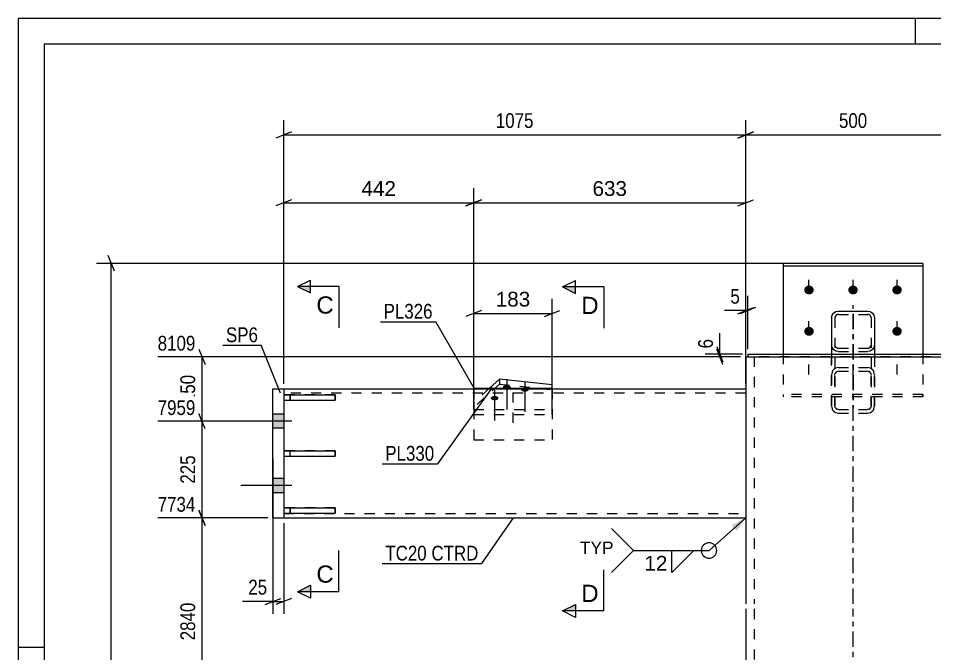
# Model space of a CAD drawing. Header units: millimetres. Extents: x -162 to 432, y -197 to 223.
# Drawn here: x -161.9 to 15.8, y 99.9 to 223.1 of the extents above; entities that cross this region are included whole.
import ezdxf

# ---------------------------------------------------------------- set-up
doc = ezdxf.new("R2010")
doc.units = ezdxf.units.MM
doc.linetypes.add('DXK_LINE_DOT2', pattern=[3.9198, 1.9599, -1.9599])
doc.linetypes.add('DXK_LINE_DOT3', pattern=[5.9187, 2.979, -0.9799, 0.9799, -0.9799])
doc.styles.add('Arial', font='ARIAL.TTF', dxfattribs={"height": 0.2})
doc.styles.add('Arial Narrow', font='ARIALN.TTF', dxfattribs={"height": 0.2})

# ---------------------------------------------------------------- blocks, each defined once
blk = doc.blocks.new('Unknown-284928399-1134')
at = {"color": 5, "linetype": 'Continuous'}
for p, q in [((432.12, 223.11), (-161.88, 223.11)), ((-161.88, 223.11), (-161.88, -196.89)), ((12.12, 218.11), (12.12, 223.11)), ((427.12, 218.11), (-156.88, 218.11)), ((-156.88, 218.11), (-156.88, -191.89)), ((-156.88, 101.11), (-161.88, 101.11))]:
    blk.add_line(p, q, dxfattribs=at)
blk = doc.blocks.new('Part-284928399-3013 - 2965')
at = {"color": 2, "linetype": 'Continuous'}
for p, q in [((-20.42, 157.97), (20.42, 157.97)), ((-20.42, 157.97), (-20.42, 157.47)), ((-20.42, 157.47), (-19.02, 157.47)), ((20.42, 157.47), (19.02, 157.47)), ((20.42, 157.97), (20.42, 157.47))]:
    blk.add_line(p, q, dxfattribs=at)
at = {"color": 7, "linetype": 'DXK_LINE_DOT2'}
blk.add_line((19.02, 157.47), (-19.02, 157.47), dxfattribs=at)
blk = doc.blocks.new('Bolt-284928399-3141 - 2965')
at = {"linetype": 'Continuous'}
for points in [[(-67.15, 151.15), (-67.31, 151.16), (-67.46, 151.19), (-67.59, 151.23), (-67.71, 151.29), (-67.8, 151.36), (-67.87, 151.44), (-67.9, 151.53), (-67.9, 151.61), (-67.87, 151.7), (-67.8, 151.78), (-67.71, 151.85), (-67.59, 151.91), (-67.46, 151.95), (-67.31, 151.98), (-67.15, 151.99), (-67, 151.98), (-66.85, 151.95), (-66.71, 151.91), (-66.6, 151.85), (-66.5, 151.78), (-66.44, 151.7), (-66.41, 151.61), (-66.41, 151.53), (-66.44, 151.44), (-66.5, 151.36), (-66.6, 151.29), (-66.71, 151.23), (-66.85, 151.19), (-67, 151.16)], [(-63.65, 150.69), (-63.8, 150.7), (-63.95, 150.73), (-64.09, 150.77), (-64.2, 150.83), (-64.29, 150.91), (-64.36, 150.99), (-64.39, 151.07), (-64.39, 151.16), (-64.36, 151.25), (-64.29, 151.33), (-64.2, 151.4), (-64.09, 151.46), (-63.95, 151.5), (-63.8, 151.53), (-63.65, 151.54), (-63.49, 151.53), (-63.34, 151.5), (-63.2, 151.46), (-63.09, 151.4), (-63, 151.33), (-62.93, 151.25), (-62.9, 151.16), (-62.9, 151.07), (-62.93, 150.99), (-63, 150.91), (-63.09, 150.83), (-63.2, 150.77), (-63.34, 150.73), (-63.49, 150.7)], [(-69.51, 149), (-69.67, 149.01), (-69.82, 149.04), (-69.95, 149.09), (-70.07, 149.15), (-70.16, 149.22), (-70.22, 149.3), (-70.26, 149.39), (-70.26, 149.48), (-70.22, 149.57), (-70.16, 149.66), (-70.07, 149.73), (-69.95, 149.79), (-69.82, 149.83), (-69.67, 149.86), (-69.51, 149.87), (-69.36, 149.86), (-69.21, 149.83), (-69.07, 149.79), (-68.95, 149.73), (-68.86, 149.66), (-68.8, 149.57), (-68.77, 149.48), (-68.77, 149.39), (-68.8, 149.3), (-68.86, 149.22), (-68.95, 149.15), (-69.07, 149.09), (-69.21, 149.04), (-69.36, 149.01)]]:
    blk.add_hatch(color=1, dxfattribs=at).paths.add_polyline_path(points)
at = {"color": 1, "linetype": 'Continuous'}
for p, q in [((-67.15, 153.14), (-67.15, 147.26)), ((-63.65, 152.68), (-63.65, 146.81)), ((-69.51, 151), (-69.51, 145.13))]:
    blk.add_line(p, q, dxfattribs=at)
at = {"color": 1, "linetype": 'DXK_LINE_DOT2'}
blk.add_line((-66, 150.55), (-66, 144.68), dxfattribs=at)
blk = doc.blocks.new('Part-284928399-2979 - 2965')
at = {"linetype": 'Continuous'}
blk.add_hatch(color=2, dxfattribs=at).paths.add_polyline_path([(0, 29.23), (-0.8, 30.63), (0.8, 30.63)])
at = {"color": 7, "linetype": 'DXK_LINE_DOT3'}
for p, q in [((0, 109.56), (0, 167.47)), ((0, 30.17), (0, 108.56)), ((0, -10), (0, 29.17))]:
    blk.add_line(p, q, dxfattribs=at)
at = {"color": 2, "linetype": 'Continuous'}
for p, q in [((-20.83, 157.47), (-20.83, 109.56)), ((-20.83, 157.47), (-20.42, 157.47)), ((-19.02, 157.47), (-17.5, 157.47)), ((-17.5, 157.47), (19.02, 157.47)), ((20.83, 157.47), (20.42, 157.47)), ((20.83, 157.47), (20.83, 109.56)), ((-20.83, 108.56), (-20.83, 30.17)), ((20.83, 108.56), (20.83, 30.17)), ((0, 29.23), (-0.8, 30.63)), ((-0.8, 30.63), (0.8, 30.63)), ((0.8, 30.63), (0, 29.23)), ((-20.83, 29.17), (-20.83, 12.5)), ((20.83, 29.17), (20.83, 12.5))]:
    blk.add_line(p, q, dxfattribs=at)
at = {"color": 7, "linetype": 'DXK_LINE_DOT2'}
for p, q in [((-20.83, 157.47), (-19.02, 157.47)), ((-20.42, 157.47), (-19.86, 157.47)), ((-19.17, 157.47), (-19.17, 109.56)), ((20.42, 157.47), (17.5, 157.47)), ((19.17, 157.47), (19.17, 109.56)), ((-19.17, 108.56), (-19.17, 30.17)), ((19.17, 108.56), (19.17, 30.17)), ((-19.17, 29.17), (-19.17, 0)), ((19.17, 29.17), (19.17, 0)), ((-20.83, 12.5), (-20.83, 0)), ((20.83, 12.5), (20.83, 0)), ((-20.83, 0), (20.83, 0))]:
    blk.add_line(p, q, dxfattribs=at)
at = {"color": 2, "linetype": 'Continuous'}
blk.add_circle((0, 30.13), 1, dxfattribs=at)
blk = doc.blocks.new('Bolt-284928399-2983 - 2965')
at = {"linetype": 'Continuous'}
for points in [[(-112.5, 146.35), (-112.5, 143.6), (-110.41, 143.6), (-110.41, 146.35)], [(-112.5, 146.35), (-112.5, 143.6), (-110.41, 143.6), (-110.41, 146.35)], [(-112.5, 133.85), (-112.5, 131.1), (-110.41, 131.1), (-110.41, 133.85)], [(-112.5, 133.85), (-112.5, 131.1), (-110.41, 131.1), (-110.41, 133.85)]]:
    blk.add_hatch(color=1, dxfattribs=at).paths.add_polyline_path(points)
at = {"color": 1, "linetype": 'Continuous'}
for p, q in [((-110.41, 146.35), (-112.5, 146.35)), ((-110.41, 146.35), (-112.5, 146.35)), ((-108.83, 144.97), (-118.75, 144.97)), ((-108.83, 144.97), (-118.75, 144.97)), ((-110.41, 143.6), (-112.5, 143.6)), ((-110.41, 143.6), (-112.5, 143.6)), ((-110.41, 133.85), (-112.5, 133.85)), ((-110.41, 133.85), (-112.5, 133.85)), ((-108.83, 132.47), (-118.75, 132.47)), ((-108.83, 132.47), (-118.75, 132.47)), ((-110.41, 131.1), (-112.5, 131.1)), ((-110.41, 131.1), (-112.5, 131.1))]:
    blk.add_line(p, q, dxfattribs=at)
blk = doc.blocks.new('Bolt-284928399-2984 - 2965')
at = {"linetype": 'Continuous'}
for points in [[(-8.55, 171.29), (-8.36, 171.27), (-8.18, 171.22), (-8.01, 171.13), (-7.87, 171.01), (-7.76, 170.86), (-7.68, 170.7), (-7.64, 170.52), (-7.64, 170.34), (-7.68, 170.16), (-7.76, 170), (-7.87, 169.85), (-8.01, 169.73), (-8.18, 169.64), (-8.36, 169.59), (-8.55, 169.57), (-8.74, 169.59), (-8.92, 169.64), (-9.09, 169.73), (-9.23, 169.85), (-9.35, 170), (-9.42, 170.16), (-9.46, 170.34), (-9.46, 170.52), (-9.42, 170.7), (-9.35, 170.86), (-9.23, 171.01), (-9.09, 171.13), (-8.92, 171.22), (-8.74, 171.27)], [(-0.01, 171.29), (0.18, 171.27), (0.36, 171.22), (0.53, 171.13), (0.67, 171.01), (0.78, 170.86), (0.86, 170.7), (0.9, 170.52), (0.9, 170.34), (0.86, 170.16), (0.78, 170), (0.67, 169.85), (0.53, 169.73), (0.36, 169.64), (0.18, 169.59), (-0.01, 169.57), (-0.2, 169.59), (-0.38, 169.64), (-0.55, 169.73), (-0.69, 169.85), (-0.8, 170), (-0.88, 170.16), (-0.92, 170.34), (-0.92, 170.52), (-0.88, 170.7), (-0.8, 170.86), (-0.69, 171.01), (-0.55, 171.13), (-0.38, 171.22), (-0.2, 171.27)], [(8.53, 171.29), (8.72, 171.27), (8.9, 171.22), (9.07, 171.13), (9.21, 171.01), (9.33, 170.86), (9.4, 170.7), (9.44, 170.52), (9.44, 170.34), (9.4, 170.16), (9.33, 170), (9.21, 169.85), (9.07, 169.73), (8.9, 169.64), (8.72, 169.59), (8.53, 169.57), (8.34, 169.59), (8.16, 169.64), (7.99, 169.73), (7.85, 169.85), (7.74, 170), (7.66, 170.16), (7.62, 170.34), (7.62, 170.52), (7.66, 170.7), (7.74, 170.86), (7.85, 171.01), (7.99, 171.13), (8.16, 171.22), (8.34, 171.27)], [(-8.55, 163.26), (-8.36, 163.25), (-8.18, 163.19), (-8.01, 163.1), (-7.87, 162.98), (-7.76, 162.83), (-7.68, 162.67), (-7.64, 162.49), (-7.64, 162.31), (-7.68, 162.14), (-7.76, 161.97), (-7.87, 161.83), (-8.01, 161.71), (-8.18, 161.62), (-8.36, 161.56), (-8.55, 161.54), (-8.74, 161.56), (-8.92, 161.62), (-9.09, 161.71), (-9.23, 161.83), (-9.35, 161.97), (-9.42, 162.14), (-9.46, 162.31), (-9.46, 162.49), (-9.42, 162.67), (-9.35, 162.83), (-9.23, 162.98), (-9.09, 163.1), (-8.92, 163.19), (-8.74, 163.25)], [(8.53, 163.26), (8.72, 163.25), (8.9, 163.19), (9.07, 163.1), (9.21, 162.98), (9.33, 162.83), (9.4, 162.67), (9.44, 162.49), (9.44, 162.31), (9.4, 162.14), (9.33, 161.97), (9.21, 161.83), (9.07, 161.71), (8.9, 161.62), (8.72, 161.56), (8.53, 161.54), (8.34, 161.56), (8.16, 161.62), (7.99, 161.71), (7.85, 161.83), (7.74, 161.97), (7.66, 162.14), (7.62, 162.31), (7.62, 162.49), (7.66, 162.67), (7.74, 162.83), (7.85, 162.98), (7.99, 163.1), (8.16, 163.19), (8.34, 163.25)]]:
    blk.add_hatch(color=1, dxfattribs=at).paths.add_polyline_path(points)
at = {"color": 1, "linetype": 'Continuous'}
for p, q in [((-8.55, 170.06), (-8.55, 172.42)), ((-0.01, 170.06), (-0.01, 172.42)), ((8.53, 170.06), (8.53, 172.42)), ((-8.55, 162.03), (-8.55, 164.4)), ((8.53, 162.03), (8.53, 164.4))]:
    blk.add_line(p, q, dxfattribs=at)
at = {"color": 1, "linetype": 'DXK_LINE_DOT2'}
for p, q in [((-8.55, 154.01), (-8.55, 156.37)), ((-0.01, 154.01), (-0.01, 156.37)), ((8.53, 154.01), (8.53, 156.37))]:
    blk.add_line(p, q, dxfattribs=at)
blk = doc.blocks.new('Part-284928399-3002 - 2965')
at = {"color": 7, "linetype": 'DXK_LINE_DOT2'}
for p, q in [((-100.41, 150.07), (-110.41, 150.07)), ((-110.41, 150.07), (-110.41, 149.07)), ((-109.16, 150.07), (-109.16, 149.07)), ((-100.41, 149.07), (-100.41, 150.07)), ((-110.41, 149.07), (-100.41, 149.07))]:
    blk.add_line(p, q, dxfattribs=at)
blk = doc.blocks.new('Part-284928399-3003 - 2965')
at = {"color": 7, "linetype": 'DXK_LINE_DOT2'}
for p, q in [((-100.41, 139.22), (-110.41, 139.22)), ((-110.41, 139.22), (-110.41, 138.22)), ((-109.16, 138.22), (-109.16, 139.22)), ((-100.41, 138.22), (-100.41, 139.22)), ((-110.41, 138.22), (-100.41, 138.22))]:
    blk.add_line(p, q, dxfattribs=at)
blk = doc.blocks.new('Part-284928399-3004 - 2965')
at = {"color": 2, "linetype": 'Continuous'}
for p, q in [((-110.41, 150.07), (-100.41, 150.07)), ((-110.41, 150.07), (-110.41, 149.07)), ((-100.41, 150.07), (-100.41, 149.07)), ((-110.41, 149.07), (-100.41, 149.07))]:
    blk.add_line(p, q, dxfattribs=at)
at = {"color": 7, "linetype": 'DXK_LINE_DOT2'}
blk.add_line((-109.16, 149.07), (-109.16, 150.07), dxfattribs=at)
blk = doc.blocks.new('Part-284928399-3005 - 2965')
at = {"color": 2, "linetype": 'Continuous'}
for p, q in [((-110.41, 139.22), (-100.41, 139.22)), ((-110.41, 139.22), (-110.41, 138.22)), ((-100.41, 139.22), (-100.41, 138.22)), ((-110.41, 138.22), (-100.41, 138.22))]:
    blk.add_line(p, q, dxfattribs=at)
at = {"color": 7, "linetype": 'DXK_LINE_DOT2'}
blk.add_line((-109.16, 138.22), (-109.16, 139.22), dxfattribs=at)
blk = doc.blocks.new('Part-284928399-3007 - 2965')
at = {"color": 2, "linetype": 'Continuous'}
for p, q in [((13.53, 175.58), (-13.55, 175.58)), ((-13.55, 175.58), (-13.55, 175.13)), ((-13.55, 175.13), (13.53, 175.13)), ((-13.55, 175.13), (-13.55, 157.97)), ((13.53, 175.58), (13.53, 175.13)), ((13.53, 175.13), (13.53, 157.97))]:
    blk.add_line(p, q, dxfattribs=at)
at = {"color": 7, "linetype": 'DXK_LINE_DOT2'}
for p, q in [((-13.55, 157.97), (-13.55, 149.68)), ((13.53, 157.97), (13.53, 149.68)), ((13.53, 150.13), (-13.55, 150.13)), ((-13.55, 150.13), (-13.55, 149.68)), ((13.53, 149.68), (-13.55, 149.68)), ((13.53, 149.68), (13.53, 150.13))]:
    blk.add_line(p, q, dxfattribs=at)
blk = doc.blocks.new('Part-284928399-3019 - 2965')
at = {"color": 7, "linetype": 'DXK_LINE_DOT2'}
for p, q in [((-100.41, 128.15), (-110.41, 128.15)), ((-110.41, 128.15), (-110.41, 127.15)), ((-109.16, 128.15), (-109.16, 127.15)), ((-100.41, 127.15), (-100.41, 128.15)), ((-110.41, 127.15), (-100.41, 127.15))]:
    blk.add_line(p, q, dxfattribs=at)
blk = doc.blocks.new('Part-284928399-3022 - 2965')
at = {"color": 2, "linetype": 'Continuous'}
for p, q in [((-110.41, 128.15), (-100.41, 128.15)), ((-110.41, 128.15), (-110.41, 127.15)), ((-100.41, 128.15), (-100.41, 127.15)), ((-110.41, 127.15), (-100.41, 127.15))]:
    blk.add_line(p, q, dxfattribs=at)
at = {"color": 7, "linetype": 'DXK_LINE_DOT2'}
blk.add_line((-109.16, 127.15), (-109.16, 128.15), dxfattribs=at)
blk = doc.blocks.new('Part-284928399-3133 - 2965')
at = {"color": 2, "linetype": 'Continuous'}
for p, q in [((-4.18, 165.07), (-4.08, 165.55)), ((-4.08, 165.55), (-3.79, 165.95)), ((-3.79, 165.95), (-3.35, 166.22)), ((-3.35, 166.22), (-2.84, 166.32)), ((-2.84, 166.32), (2.82, 166.32)), ((2.82, 166.32), (3.33, 166.22)), ((3.33, 166.22), (3.77, 165.95)), ((3.77, 165.95), (4.05, 165.55)), ((4.05, 165.55), (4.16, 165.07)), ((-4.18, 165.07), (-4.18, 157.97)), ((4.16, 165.07), (4.16, 157.97))]:
    blk.add_line(p, q, dxfattribs=at)
at = {"color": 7, "linetype": 'DXK_LINE_DOT2'}
for p, q in [((-3.46, 165.31), (-3.51, 165.07)), ((-3.31, 165.51), (-3.46, 165.31)), ((-3.1, 165.64), (-3.31, 165.51)), ((-2.84, 165.69), (-3.1, 165.64)), ((-2.84, 165.69), (2.82, 165.69)), ((3.08, 165.64), (2.82, 165.69)), ((3.29, 165.51), (3.08, 165.64)), ((3.44, 165.31), (3.29, 165.51)), ((3.49, 165.07), (3.44, 165.31)), ((-4.18, 165.07), (-4.18, 157.47)), ((-3.51, 165.07), (-3.51, 157.47)), ((-3.51, 165.07), (-3.51, 153.97)), ((3.49, 165.07), (3.49, 157.47)), ((3.49, 165.07), (3.49, 153.97)), ((4.16, 165.07), (4.16, 157.47)), ((-4.08, 159.26), (-4.18, 159.74)), ((-3.79, 158.85), (-4.08, 159.26)), ((-3.35, 158.58), (-3.79, 158.85)), ((-3.46, 159.5), (-3.51, 159.74)), ((-3.35, 159.35), (-3.46, 159.5)), ((-3.31, 159.3), (-3.35, 159.35)), ((-2.84, 158.49), (-3.35, 158.58)), ((-3.31, 159.3), (-3.1, 159.16)), ((-3.1, 159.16), (-2.84, 159.11)), ((-2.84, 159.11), (2.82, 159.11)), ((-2.84, 158.49), (2.82, 158.49)), ((2.82, 159.11), (3.08, 159.16)), ((3.33, 158.58), (2.82, 158.49)), ((3.08, 159.16), (3.29, 159.3)), ((3.29, 159.3), (3.33, 159.35)), ((3.33, 159.35), (3.44, 159.5)), ((3.77, 158.85), (3.33, 158.58)), ((3.44, 159.5), (3.49, 159.74)), ((4.05, 159.26), (3.77, 158.85)), ((4.16, 159.74), (4.05, 159.26)), ((-4.18, 157.97), (-4.18, 153.97)), ((-4.18, 147.94), (-4.18, 157.47)), ((-3.51, 157.47), (-3.51, 147.94)), ((3.49, 157.47), (3.49, 147.94)), ((4.16, 157.97), (4.16, 153.97)), ((4.16, 157.47), (4.16, 147.94)), ((-2.84, 155.39), (-3.35, 155.28)), ((-3.1, 154.62), (-2.84, 154.68)), ((-2.84, 155.39), (2.82, 155.39)), ((-2.84, 154.68), (2.82, 154.68)), ((3.33, 155.28), (2.82, 155.39)), ((2.82, 154.68), (3.08, 154.62)), ((-4.08, 154.51), (-4.18, 153.97)), ((-4.18, 153.97), (-4.18, 147.94)), ((-3.51, 153.97), (-3.46, 154.24)), ((-3.51, 147.94), (-3.51, 153.97)), ((3.44, 154.24), (3.49, 153.97)), ((3.49, 147.94), (3.49, 153.97)), ((4.16, 153.97), (4.05, 154.51)), ((4.16, 147.94), (4.16, 153.97)), ((-4.18, 147.94), (-4.08, 147.39)), ((-3.46, 147.66), (-3.51, 147.94)), ((3.49, 147.94), (3.44, 147.66)), ((4.05, 147.39), (4.16, 147.94)), ((-3.35, 146.63), (-2.84, 146.52)), ((-2.84, 147.23), (-3.1, 147.28)), ((-2.84, 147.23), (2.82, 147.23)), ((-2.84, 146.52), (2.82, 146.52)), ((3.08, 147.28), (2.82, 147.23)), ((2.82, 146.52), (3.33, 146.63))]:
    blk.add_line(p, q, dxfattribs=at)
at = {"color": 7, "linetype": 'DXK_LINE_DOT3'}
blk.add_line((-0.01, 165.82), (-0.01, 147.53), dxfattribs=at)
at = {"color": 7, "linetype": 'DXK_LINE_DOT2'}
for centre, radius, start, end in [((-2.79, 154.02), 1.38, 114.32, 159.2417), ((-2.81, 153.99), 0.69, 114.32, 159.2417), ((2.79, 153.99), 0.69, 20.7583, 65.68), ((2.77, 154.02), 1.38, 20.7583, 65.68), ((-2.81, 147.91), 0.69, 200.7583, 245.68), ((2.79, 147.91), 0.69, 294.32, 339.2417), ((-2.79, 147.88), 1.38, 200.7583, 245.68), ((2.77, 147.88), 1.38, 294.32, 339.2417)]:
    blk.add_arc(centre, radius, start, end, dxfattribs=at)
blk = doc.blocks.new('Part-284928399-3028 - 2965')
at = {"color": 2, "linetype": 'Continuous'}
for p, q in [((-112.5, 126.22), (-112.5, 151.22)), ((-112.5, 151.22), (-110.41, 151.22)), ((-110.41, 151.22), (-110.41, 150.07)), ((-110.41, 149.07), (-110.41, 139.22)), ((-110.41, 138.22), (-110.41, 128.15)), ((-112.5, 126.22), (-110.41, 126.22)), ((-110.41, 127.15), (-110.41, 126.22))]:
    blk.add_line(p, q, dxfattribs=at)
at = {"color": 7, "linetype": 'DXK_LINE_DOT2'}
for p, q in [((-110.41, 150.07), (-110.41, 149.07)), ((-110.41, 139.22), (-110.41, 138.22)), ((-110.41, 128.15), (-110.41, 127.15))]:
    blk.add_line(p, q, dxfattribs=at)
blk = doc.blocks.new('Part-284928399-3112 - 2965')
at = {"color": 2, "linetype": 'Continuous'}
for p, q in [((-110.41, 151.22), (-20.83, 151.22)), ((-110.41, 126.22), (-20.83, 126.22))]:
    blk.add_line(p, q, dxfattribs=at)
at = {"color": 7, "linetype": 'DXK_LINE_DOT2'}
for p, q in [((-110.41, 151.22), (-110.41, 126.22)), ((-20.83, 151.22), (-20.83, 126.22)), ((-20.83, 151.22), (-20.83, 151.22)), ((-20.83, 151.22), (-20.83, 151.22)), ((-20.83, 150.39), (-110.41, 150.39)), ((-110.41, 127.06), (-20.83, 127.06)), ((-20.83, 126.22), (-20.83, 126.22)), ((-20.83, 126.22), (-20.83, 126.22))]:
    blk.add_line(p, q, dxfattribs=at)
blk = doc.blocks.new('Part-284928399-3140 - 2965')
at = {"color": 2, "linetype": 'Continuous'}
for p, q in [((-73.57, 151.38), (-73.57, 151.22)), ((-73.57, 151.38), (-58.34, 151.38)), ((-58.34, 151.38), (-58.34, 151.22))]:
    blk.add_line(p, q, dxfattribs=at)
at = {"color": 7, "linetype": 'DXK_LINE_DOT2'}
for p, q in [((-73.57, 151.22), (-73.57, 141.38)), ((-58.34, 151.22), (-58.34, 141.38)), ((-73.57, 141.38), (-58.34, 141.38))]:
    blk.add_line(p, q, dxfattribs=at)
blk = doc.blocks.new('Part-284928399-3178 - 2965')
at = {"color": 2, "linetype": 'Continuous'}
for p, q in [((-68.55, 153.12), (-70.48, 151.38)), ((-58.34, 152.02), (-68.55, 153.12)), ((-58.34, 151.38), (-58.34, 152.02))]:
    blk.add_line(p, q, dxfattribs=at)
at = {"color": 7, "linetype": 'DXK_LINE_DOT2'}
for p, q in [((-68.55, 153.12), (-68.55, 152.18)), ((-68.55, 152.18), (-73.57, 147.65)), ((-70.48, 151.38), (-73.57, 148.59)), ((-68.55, 152.18), (-58.34, 151.08)), ((-58.34, 146.3), (-58.34, 151.38)), ((-73.57, 148.59), (-73.57, 146.3)), ((-73.57, 147.24), (-58.34, 147.24)), ((-73.57, 146.3), (-58.34, 146.3))]:
    blk.add_line(p, q, dxfattribs=at)
blk = doc.blocks.new('StraightDimension-284928399-3511 - 2965')
at = {"color": 7, "linetype": 'Continuous'}
for p, q in [((-113.5, 126.22), (-134.85, 126.22)), ((-125.64, 124.72), (-126.84, 127.72)), ((-126.24, 86.06), (-126.24, 126.22)), ((-126.84, 87.56), (-125.64, 84.56)), ((-67.66, 86.06), (-134.85, 86.06))]:
    blk.add_line(p, q, dxfattribs=at)
at = {"color": 0, "linetype": 'Continuous'}
blk.add_wipeout([(-126.94, 126.82), (-126.94, 131.02), (-135.45, 131.02), (-135.45, 126.82)], dxfattribs=at)
at = {"color": 0}
blk.add_wipeout([(-126.99, 110.4), (-131.19, 110.4), (-131.19, 101.88), (-126.99, 101.88)], dxfattribs=at)
at = {"color": 3, "linetype": 'Continuous', "style": 'Arial Narrow'}
blk.add_text('7734', height=2.863, dxfattribs=at).set_placement((-134.85, 127.42))
at = {"color": 3, "style": 'Arial Narrow'}
blk.add_text('2840', height=2.863, rotation=90.0002, dxfattribs=at).set_placement((-127.59, 102.48))
blk = doc.blocks.new('StraightDimension-284928399-3202 - 2965')
at = {"color": 7, "linetype": 'Continuous'}
for p, q in [((-112.5, 137.72), (-112.5, 107.6)), ((-110.41, 125.22), (-110.41, 107.6)), ((-114, 109.4), (-111, 110.6)), ((-108.91, 110.6), (-111.91, 109.4)), ((-112.5, 110), (-110.41, 110))]:
    blk.add_line(p, q, dxfattribs=at)
at = {"color": 0}
blk.add_wipeout([(-113.02, 110.75), (-113.02, 114.95), (-117.88, 114.95), (-117.88, 110.75)], dxfattribs=at)
at = {"color": 7, "linetype": 'Continuous'}
blk.add_line((-112.5, 110), (-118.4, 110), dxfattribs=at)
blk.add_line((-112.5, 110), (-118.4, 110), dxfattribs=at)
at = {"color": 3, "style": 'Arial Narrow'}
blk.add_text('25', height=2.863, dxfattribs=at).set_placement((-117.28, 111.35))
blk = doc.blocks.new('StraightDimension-284928399-3289 - 2965')
at = {"color": 7, "linetype": 'Continuous'}
for p, q in [((-20.83, 158.47), (-20.83, 169.27)), ((-20.42, 158.97), (-20.42, 169.27)), ((-22.33, 165.82), (-19.33, 167.02)), ((-18.92, 167.02), (-21.92, 165.82)), ((-20.83, 166.42), (-20.42, 166.42))]:
    blk.add_line(p, q, dxfattribs=at)
at = {"color": 0}
blk.add_wipeout([(-21.36, 167.17), (-21.36, 171.37), (-24.39, 171.37), (-24.39, 167.17)], dxfattribs=at)
at = {"color": 7, "linetype": 'Continuous'}
blk.add_line((-20.83, 166.42), (-24.91, 166.42), dxfattribs=at)
blk.add_line((-20.83, 166.42), (-24.91, 166.42), dxfattribs=at)
at = {"color": 3, "style": 'Arial Narrow'}
blk.add_text('5', height=2.86, dxfattribs=at).set_placement((-23.79, 167.77))
blk = doc.blocks.new('StraightDimension-284928399-3308 - 2965')
at = {"color": 7, "linetype": 'Continuous'}
for p, q in [((-20.83, 152.22), (-20.83, 203.35)), ((20.84, 152.22), (20.84, 203.35)), ((-19.33, 201.1), (-22.33, 199.9)), ((19.34, 199.9), (22.34, 201.1)), ((-20.83, 200.5), (20.84, 200.5))]:
    blk.add_line(p, q, dxfattribs=at)
at = {"color": 0}
blk.add_wipeout([(3.35, 201.25), (3.35, 205.45), (-3.34, 205.45), (-3.34, 201.25)], dxfattribs=at)
at = {"color": 3, "style": 'Arial Narrow'}
blk.add_text('500', height=2.863, dxfattribs=at).set_placement((-2.74, 201.85))
blk = doc.blocks.new('StraightDimension-284928399-3318 - 2965')
at = {"color": 7, "linetype": 'Continuous'}
for p, q in [((-110.41, 152.22), (-110.41, 203.35)), ((-20.83, 152.22), (-20.83, 203.35)), ((-108.91, 201.1), (-111.91, 199.9)), ((-22.33, 199.9), (-19.33, 201.1)), ((-110.41, 200.5), (-20.83, 200.5))]:
    blk.add_line(p, q, dxfattribs=at)
at = {"color": 0}
blk.add_wipeout([(-61.37, 201.25), (-61.37, 205.45), (-69.88, 205.45), (-69.88, 201.25)], dxfattribs=at)
at = {"color": 3, "style": 'Arial Narrow'}
blk.add_text('1075', height=2.863, dxfattribs=at).set_placement((-69.28, 201.85))
blk = doc.blocks.new('StraightDimension-284928399-3394 - 2965')
at = {"color": 7, "linetype": 'Continuous'}
for p, q in [((-110.41, 152.22), (-110.41, 190.17)), ((-73.57, 150.26), (-73.57, 190.17)), ((-108.91, 187.92), (-111.91, 186.72)), ((-110.41, 187.32), (-73.57, 187.32)), ((-75.07, 186.72), (-72.07, 187.92))]:
    blk.add_line(p, q, dxfattribs=at)
at = {"color": 0}
blk.add_wipeout([(-88.05, 188.07), (-88.05, 192.27), (-95.93, 192.27), (-95.93, 188.07)], dxfattribs=at)
at = {"color": 3, "style": 'Arial'}
blk.add_text('442', height=2.865, dxfattribs=at).set_placement((-95.33, 188.67))
blk = doc.blocks.new('StraightDimension-284928399-3404 - 2965')
at = {"color": 7, "linetype": 'Continuous'}
for p, q in [((-73.57, 150.26), (-73.57, 190.17)), ((-20.83, 152.22), (-20.83, 190.17)), ((-72.07, 187.92), (-75.07, 186.72)), ((-73.57, 187.32), (-20.83, 187.32)), ((-22.33, 186.72), (-19.33, 187.92))]:
    blk.add_line(p, q, dxfattribs=at)
at = {"color": 0}
blk.add_wipeout([(-43.26, 188.07), (-43.26, 192.27), (-51.13, 192.27), (-51.13, 188.07)], dxfattribs=at)
at = {"color": 3, "style": 'Arial'}
blk.add_text('633', height=2.865, dxfattribs=at).set_placement((-50.53, 188.67))
blk = doc.blocks.new('StraightDimension-284928399-3436 - 2965')
at = {"color": 7, "linetype": 'Continuous'}
for p, q in [((-143.25, 174.08), (-144.45, 177.08)), ((-8.35, 175.58), (-146.7, 175.58)), ((-143.85, -2.08), (-143.85, 175.58)), ((-144.45, -0.58), (-143.25, -3.58)), ((-34.33, -2.08), (-146.7, -2.08))]:
    blk.add_line(p, q, dxfattribs=at)
at = {"color": 0}
blk.add_wipeout([(-144.6, 91.8), (-148.8, 91.8), (-148.8, 81.7), (-144.6, 81.7)], dxfattribs=at)
at = {"color": 3, "style": 'Arial'}
blk.add_text('8351', height=2.865, rotation=90.0002, dxfattribs=at).set_placement((-145.2, 82.3))
blk = doc.blocks.new('StraightDimension-284928399-3445 - 2965')
at = {"color": 7, "linetype": 'Continuous'}
for p, q in [((-73.57, 147.3), (-73.57, 168.71)), ((-58.34, 147.3), (-58.34, 168.71)), ((-72.07, 166.46), (-75.07, 165.26)), ((-73.57, 165.86), (-58.34, 165.86)), ((-59.84, 165.26), (-56.84, 166.46))]:
    blk.add_line(p, q, dxfattribs=at)
at = {"color": 0}
blk.add_wipeout([(-62.02, 166.61), (-62.02, 170.81), (-69.89, 170.81), (-69.89, 166.61)], dxfattribs=at)
at = {"color": 3, "style": 'Arial'}
blk.add_text('183', height=2.865, dxfattribs=at).set_placement((-69.29, 167.21))
blk = doc.blocks.new('StraightDimension-284928399-3450 - 2965')
at = {"color": 7, "linetype": 'Continuous'}
for p, q in [((-26.43, 159.47), (-25.23, 156.47)), ((-25.23, 155.97), (-26.43, 158.97)), ((-21.42, 157.97), (-28.68, 157.97)), ((-21.83, 157.47), (-28.68, 157.47)), ((-25.83, 157.47), (-25.83, 157.97))]:
    blk.add_line(p, q, dxfattribs=at)
at = {"color": 0}
blk.add_wipeout([(-26.58, 161.52), (-30.78, 161.52), (-30.78, 158.49), (-26.58, 158.49)], dxfattribs=at)
at = {"color": 7, "linetype": 'Continuous'}
blk.add_line((-25.83, 157.97), (-25.83, 162.05), dxfattribs=at)
blk.add_line((-25.83, 157.97), (-25.83, 162.05), dxfattribs=at)
at = {"color": 3, "style": 'Arial Narrow'}
blk.add_text('6', height=2.86, rotation=90.0002, dxfattribs=at).set_placement((-27.18, 159.09))
blk = doc.blocks.new('StraightDimension-284928399-3493 - 2965')
at = {"color": 7, "linetype": 'Continuous'}
for p, q in [((-126.84, 158.97), (-125.64, 155.97)), ((-21.83, 157.47), (-134.85, 157.47)), ((-126.24, 144.97), (-126.24, 157.47)), ((-125.64, 143.47), (-126.84, 146.47)), ((-117.66, 144.97), (-134.85, 144.97))]:
    blk.add_line(p, q, dxfattribs=at)
at = {"color": 0, "linetype": 'Continuous'}
blk.add_wipeout([(-126.94, 158.07), (-126.94, 162.27), (-135.45, 162.27), (-135.45, 158.07)], dxfattribs=at)
at = {"color": 0}
blk.add_wipeout([(-126.99, 154.56), (-131.19, 154.56), (-131.19, 147.88), (-126.99, 147.88)], dxfattribs=at)
at = {"color": 3, "linetype": 'Continuous', "style": 'Arial Narrow'}
blk.add_text('8109', height=2.863, dxfattribs=at).set_placement((-134.85, 158.67))
at = {"color": 3, "style": 'Arial Narrow'}
blk.add_text('150', height=2.863, rotation=90.0002, dxfattribs=at).set_placement((-127.59, 148.48))
blk = doc.blocks.new('StraightDimension-284928399-3502 - 2965')
at = {"color": 7, "linetype": 'Continuous'}
for p, q in [((-125.64, 143.47), (-126.84, 146.47)), ((-117.66, 144.97), (-134.85, 144.97)), ((-126.24, 126.22), (-126.24, 144.97)), ((-113.5, 126.22), (-134.85, 126.22)), ((-126.84, 127.72), (-125.64, 124.72))]:
    blk.add_line(p, q, dxfattribs=at)
at = {"color": 0, "linetype": 'Continuous'}
blk.add_wipeout([(-126.94, 145.57), (-126.94, 149.77), (-135.45, 149.77), (-135.45, 145.57)], dxfattribs=at)
at = {"color": 0}
blk.add_wipeout([(-126.99, 138.94), (-131.19, 138.94), (-131.19, 132.26), (-126.99, 132.26)], dxfattribs=at)
at = {"color": 3, "linetype": 'Continuous', "style": 'Arial Narrow'}
blk.add_text('7959', height=2.863, dxfattribs=at).set_placement((-134.85, 146.17))
at = {"color": 3, "style": 'Arial Narrow'}
blk.add_text('225', height=2.863, rotation=90.0002, dxfattribs=at).set_placement((-127.59, 132.86))
blk = doc.blocks.new('Mark-284928399-3108 - 2965')
at = {"color": 0}
for points in [[(-82.67, 117.95), (-82.67, 120.95), (-90.71, 120.95), (-90.71, 117.95)], [(-72.65, 117.95), (-72.65, 120.95), (-81.77, 120.95), (-81.77, 117.95)]]:
    blk.add_wipeout(points, dxfattribs=at)
for points in [[(-82.67, 117.95), (-82.67, 120.95), (-90.71, 120.95), (-90.71, 117.95)], [(-72.65, 117.95), (-72.65, 120.95), (-81.77, 120.95), (-81.77, 117.95)]]:
    blk.add_wipeout(points, dxfattribs=at)
at = {"color": 30, "linetype": 'Continuous'}
for p in [(-65.92, 126.22), (-91.31, 117.35)]:
    blk.add_line(p, (-72.05, 117.35), dxfattribs=at)
at = {"color": 3, "style": 'Arial Narrow'}
for s, p in [('TC20', (-90.71, 117.95)), ('CTRD', (-81.77, 117.95))]:
    blk.add_text(s, height=2.863, dxfattribs=at).set_placement(p)
blk = doc.blocks.new('Mark-284928399-3024 - 2965')
at = {"color": 0}
blk.add_wipeout([(-115.4, 160.3), (-115.4, 163.3), (-121.61, 163.3), (-121.61, 160.3)], dxfattribs=at)
blk.add_wipeout([(-115.4, 160.3), (-115.4, 163.3), (-121.61, 163.3), (-121.61, 160.3)], dxfattribs=at)
at = {"color": 30, "linetype": 'Continuous'}
for p in [(-122.21, 159.7), (-111.05, 150.4)]:
    blk.add_line(p, (-114.8, 159.7), dxfattribs=at)
at = {"color": 3, "style": 'Arial Narrow'}
blk.add_text('SP6', height=2.863, dxfattribs=at).set_placement((-121.61, 160.3))
blk = doc.blocks.new('Mark-284928399-3136 - 2965')
at = {"color": 0}
blk.add_wipeout([(-81.53, 164.87), (-81.53, 167.87), (-91.04, 167.87), (-91.04, 164.87)], dxfattribs=at)
blk.add_wipeout([(-81.53, 164.87), (-81.53, 167.87), (-91.04, 167.87), (-91.04, 164.87)], dxfattribs=at)
at = {"color": 30, "linetype": 'Continuous'}
for p in [(-91.64, 164.27), (-73.43, 151.28)]:
    blk.add_line(p, (-80.93, 164.27), dxfattribs=at)
at = {"color": 3, "style": 'Arial Narrow'}
blk.add_text('PL326', height=2.863, dxfattribs=at).set_placement((-91.04, 164.87))
blk = doc.blocks.new('SectionMark-284928399-3545 - 2965')
at = {"linetype": 'Continuous'}
for points in [[(-53.84, 171.01), (-53.84, 169.76), (-56.34, 171.01)], [(-53.84, 109.41), (-53.84, 108.16), (-56.34, 108.16)]]:
    blk.add_hatch(color=6, dxfattribs=at).paths.add_polyline_path(points)
at = {"color": 6, "linetype": 'Continuous'}
for p, q in [((-56.34, 171.01), (-53.84, 172.26)), ((-48.34, 171.01), (-56.34, 171.01)), ((-56.34, 171.01), (-53.84, 169.76)), ((-53.84, 169.76), (-53.84, 172.26)), ((-48.34, 171.01), (-48.34, 163.01)), ((-48.34, 108.16), (-48.34, 116.16)), ((-56.34, 108.16), (-53.84, 109.41)), ((-53.84, 109.41), (-53.84, 106.91)), ((-48.34, 108.16), (-56.34, 108.16)), ((-53.84, 106.91), (-56.34, 108.16))]:
    blk.add_line(p, q, dxfattribs=at)
at = {"color": 0, "linetype": 'Continuous'}
for points in [[(-49.34, 165.76), (-49.34, 169.26), (-52.71, 169.26), (-52.71, 165.76)], [(-49.34, 109.91), (-49.34, 113.41), (-52.71, 113.41), (-52.71, 109.91)]]:
    blk.add_wipeout(points, dxfattribs=at)
at = {"color": 3, "linetype": 'Continuous', "style": 'Arial'}
for p in [(-52.71, 165.76), (-52.71, 109.91)]:
    blk.add_text('D', height=3.34, dxfattribs=at).set_placement(p)
blk = doc.blocks.new('Mark-284928399-3174 - 2965')
at = {"color": 0}
blk.add_wipeout([(-81.21, 137.31), (-81.21, 140.31), (-90.72, 140.31), (-90.72, 137.31)], dxfattribs=at)
blk.add_wipeout([(-81.21, 137.31), (-81.21, 140.31), (-90.72, 140.31), (-90.72, 137.31)], dxfattribs=at)
at = {"color": 30, "linetype": 'Continuous'}
for p in [(-70.01, 151.52), (-91.32, 136.71)]:
    blk.add_line(p, (-80.61, 136.71), dxfattribs=at)
at = {"color": 3, "style": 'Arial Narrow'}
blk.add_text('PL330', height=2.863, dxfattribs=at).set_placement((-90.72, 137.31))
blk = doc.blocks.new('SectionMark-284928399-3543 - 2965')
at = {"linetype": 'Continuous'}
for points in [[(-105.22, 171.09), (-105.22, 169.84), (-107.72, 171.09)], [(-105.22, 113.15), (-105.22, 111.9), (-107.72, 111.9)]]:
    blk.add_hatch(color=6, dxfattribs=at).paths.add_polyline_path(points)
at = {"color": 6, "linetype": 'Continuous'}
for p, q in [((-107.72, 171.09), (-105.22, 172.34)), ((-99.72, 171.09), (-107.72, 171.09)), ((-107.72, 171.09), (-105.22, 169.84)), ((-105.22, 169.84), (-105.22, 172.34)), ((-99.72, 171.09), (-99.72, 163.09)), ((-99.72, 111.9), (-99.72, 119.9)), ((-107.72, 111.9), (-105.22, 113.15)), ((-105.22, 113.15), (-105.22, 110.65)), ((-99.72, 111.9), (-107.72, 111.9)), ((-105.22, 110.65), (-107.72, 111.9))]:
    blk.add_line(p, q, dxfattribs=at)
at = {"color": 0, "linetype": 'Continuous'}
for points in [[(-100.72, 165.84), (-100.72, 169.34), (-104.09, 169.34), (-104.09, 165.84)], [(-100.72, 113.65), (-100.72, 117.15), (-104.09, 117.15), (-104.09, 113.65)]]:
    blk.add_wipeout(points, dxfattribs=at)
at = {"color": 3, "linetype": 'Continuous', "style": 'Arial'}
for p in [(-104.09, 165.84), (-104.09, 113.65)]:
    blk.add_text('C', height=3.34, dxfattribs=at).set_placement(p)
blk = doc.blocks.new('WeldMark-284928399-3576 - 2965')
at = {"linetype": 'Continuous'}
blk.add_hatch(color=30, dxfattribs=at).paths.add_polyline_path([(-23.57, 124.78), (-20.83, 126.22), (-22.57, 123.67)])
at = {"color": 30, "linetype": 'Continuous'}
blk.add_line((-20.83, 126.22), (-27.93, 119.89), dxfattribs=at)
at = {"color": 3, "linetype": 'Continuous'}
for q in [(-46.86, 124.17), (-46.86, 115.6)]:
    blk.add_line((-42.57, 119.89), q, dxfattribs=at)
for start, end in [(90, 270), (270, 90)]:
    blk.add_arc((-27.93, 119.89), 1.5, start, end, dxfattribs=at)
at = {"color": 0}
blk.add_wipeout([(-35.83, 115.79), (-35.83, 119.19), (-40.67, 119.19), (-40.67, 115.79)], dxfattribs=at)
at = {"color": 30, "linetype": 'Continuous'}
blk.add_line((-42.57, 119.89), (-27.93, 119.89), dxfattribs=at)
at = {"color": 3, "linetype": 'Continuous'}
for p, q in [((-35.17, 119.89), (-30.88, 119.89)), ((-30.88, 119.89), (-35.17, 115.6)), ((-35.17, 115.6), (-35.17, 119.89))]:
    blk.add_line(p, q, dxfattribs=at)
at = {"color": 3, "style": 'Arial'}
blk.add_text('12', height=2.865, dxfattribs=at).set_placement((-40.47, 115.99))
at = {"color": 0, "linetype": 'Continuous'}
blk.add_wipeout([(-46.47, 119.24), (-46.47, 121.74), (-52.95, 121.74), (-52.95, 119.24)], dxfattribs=at)
blk.add_wipeout([(-46.47, 119.24), (-46.47, 121.74), (-52.95, 121.74), (-52.95, 119.24)], dxfattribs=at)
at = {"color": 3, "linetype": 'Continuous', "style": 'Arial'}
blk.add_text('TYP', height=2.388, dxfattribs=at).set_placement((-52.95, 119.24))

msp = doc.modelspace()

# ---------------------------------------------------------------- block references
for name in ['Unknown-284928399-1134', 'Part-284928399-3007 - 2965', 'Bolt-284928399-2984 - 2965', 'Part-284928399-2979 - 2965', 'Part-284928399-3133 - 2965', 'Part-284928399-3013 - 2965', 'Part-284928399-3178 - 2965', 'Bolt-284928399-3141 - 2965', 'Part-284928399-3028 - 2965', 'Part-284928399-3112 - 2965', 'Part-284928399-3140 - 2965', 'Part-284928399-3002 - 2965', 'Part-284928399-3004 - 2965', 'Bolt-284928399-2983 - 2965', 'Part-284928399-3003 - 2965', 'Part-284928399-3005 - 2965', 'Part-284928399-3019 - 2965', 'Part-284928399-3022 - 2965']:
    msp.add_blockref(name, (0, 0))

# ---------------------------------------------------------------- next in the draw order: block references
for name in ['StraightDimension-284928399-3289 - 2965', 'StraightDimension-284928399-3511 - 2965']:
    msp.add_blockref(name, (0, 0))

# ---------------------------------------------------------------- next in the draw order: block references
for name in ['StraightDimension-284928399-3308 - 2965', 'StraightDimension-284928399-3202 - 2965']:
    msp.add_blockref(name, (0, 0))

# ---------------------------------------------------------------- next in the draw order: block references
msp.add_blockref('StraightDimension-284928399-3318 - 2965', (0, 0))

# ---------------------------------------------------------------- next in the draw order: block references
msp.add_blockref('StraightDimension-284928399-3394 - 2965', (0, 0))

# ---------------------------------------------------------------- next in the draw order: block references
msp.add_blockref('StraightDimension-284928399-3404 - 2965', (0, 0))

# ---------------------------------------------------------------- next in the draw order: block references
msp.add_blockref('StraightDimension-284928399-3436 - 2965', (0, 0))

# ---------------------------------------------------------------- next in the draw order: block references
for name in ['StraightDimension-284928399-3445 - 2965', 'StraightDimension-284928399-3450 - 2965', 'Mark-284928399-3108 - 2965']:
    msp.add_blockref(name, (0, 0))

# ---------------------------------------------------------------- next in the draw order: block references
msp.add_blockref('StraightDimension-284928399-3493 - 2965', (0, 0))

# ---------------------------------------------------------------- next in the draw order: block references
for name in ['SectionMark-284928399-3543 - 2965', 'SectionMark-284928399-3545 - 2965', 'Mark-284928399-3136 - 2965', 'StraightDimension-284928399-3502 - 2965']:
    msp.add_blockref(name, (0, 0))

# ---------------------------------------------------------------- next in the draw order: block references
for name in ['Mark-284928399-3024 - 2965', 'Mark-284928399-3174 - 2965', 'WeldMark-284928399-3576 - 2965']:
    msp.add_blockref(name, (0, 0))

doc.saveas('drawing.dxf')
